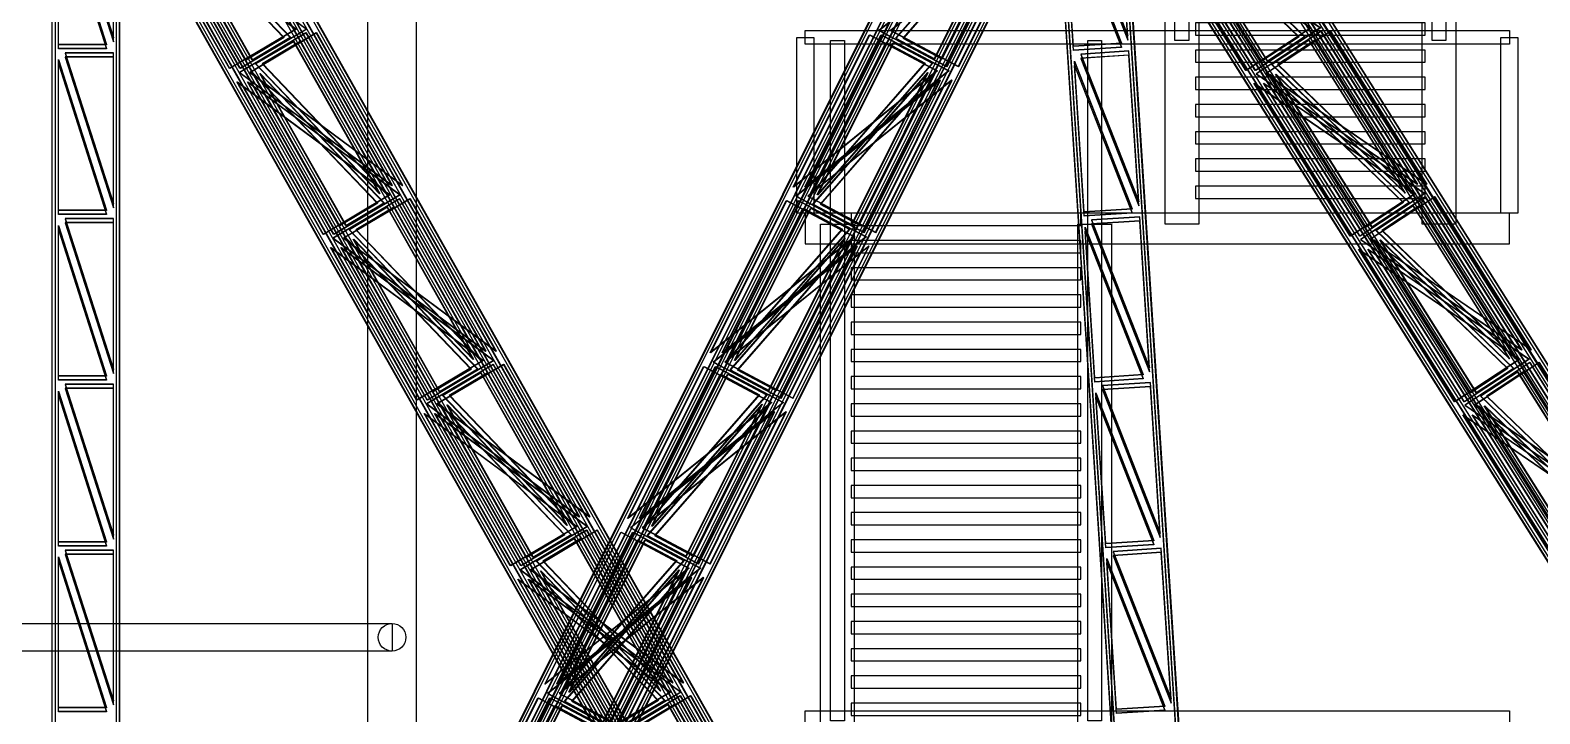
# Model space of a CAD drawing. Header units: millimetres. Extents: x -48000 to 1060615, y -2000 to 333000.
# Drawn here: x -364 to 9499, y 99500 to 103968 of the extents above; entities that cross this region are included whole.
import ezdxf

# ---------------------------------------------------------------- set-up
doc = ezdxf.new("R2010")
doc.units = ezdxf.units.MM
doc.layers.add('D-STR-CORE', color=7, linetype='Continuous', lineweight=25)
doc.layers.add('D-STR-STRC', color=7, linetype='Continuous', lineweight=25)

msp = doc.modelspace()

# ---------------------------------------------------------------- linework, layer by layer
at = {"layer": 'D-STR-CORE'}
for points in [[(1840, 18300), (2160, 18300), (2160, 224550), (1840, 224550)], [(1840, 18300), (2160, 18300), (2160, 224550), (1840, 224550)], [(7115, 103900.83), (7115, 108346.67), (7205, 108346.67), (7205, 103900.83)], [(8795, 103900.83), (8795, 108346.67), (8885, 108346.67), (8885, 103900.83)], [(7050, 102700.83), (7050, 107146.67), (7270, 107146.67), (7270, 102700.83)], [(8730, 102700.83), (8730, 107146.67), (8950, 107146.67), (8950, 102700.83)], [(4700, 103965.83), (9300, 103965.83), (9300, 103875.83), (4700, 103875.83)], [(7250, 103935.67), (8750, 103935.67), (8750, 104015.67), (7250, 104015.67)], [(4645, 102770.83), (4645, 103920.83), (4755, 103920.83), (4755, 102770.83)], [(4865, 99455), (4865, 103900.83), (4955, 103900.83), (4955, 99455)], [(6545, 99455), (6545, 103900.83), (6635, 103900.83), (6635, 99455)], [(9245, 102770.83), (9245, 103920.83), (9355, 103920.83), (9355, 102770.83)], [(7250, 103757.83), (8750, 103757.83), (8750, 103837.83), (7250, 103837.83)], [(7250, 103580), (8750, 103580), (8750, 103660), (7250, 103660)], [(7250, 103402.17), (8750, 103402.17), (8750, 103482.17), (7250, 103482.17)], [(7250, 103224.33), (8750, 103224.33), (8750, 103304.33), (7250, 103304.33)], [(7250, 103046.5), (8750, 103046.5), (8750, 103126.5), (7250, 103126.5)], [(7250, 102868.67), (8750, 102868.67), (8750, 102948.67), (7250, 102948.67)], [(4700, 102570.83), (9300, 102570.83), (9300, 102770.83), (4700, 102770.83)], [(4800, 98255), (4800, 102700.83), (5020, 102700.83), (5020, 98255)], [(5000, 102690.83), (6500, 102690.83), (6500, 102770.83), (5000, 102770.83)], [(6480, 98255), (6480, 102700.83), (6700, 102700.83), (6700, 98255)], [(5000, 102513), (6500, 102513), (6500, 102593), (5000, 102593)], [(5000, 102335.17), (6500, 102335.17), (6500, 102415.17), (5000, 102415.17)], [(5000, 102157.33), (6500, 102157.33), (6500, 102237.33), (5000, 102237.33)], [(5000, 101979.5), (6500, 101979.5), (6500, 102059.5), (5000, 102059.5)], [(5000, 101801.67), (6500, 101801.67), (6500, 101881.67), (5000, 101881.67)], [(5000, 101623.83), (6500, 101623.83), (6500, 101703.83), (5000, 101703.83)], [(5000, 101446), (6500, 101446), (6500, 101526), (5000, 101526)], [(5000, 101268.17), (6500, 101268.17), (6500, 101348.17), (5000, 101348.17)], [(5000, 101090.33), (6500, 101090.33), (6500, 101170.33), (5000, 101170.33)], [(5000, 100912.5), (6500, 100912.5), (6500, 100992.5), (5000, 100992.5)], [(5000, 100734.67), (6500, 100734.67), (6500, 100814.67), (5000, 100814.67)], [(5000, 100556.83), (6500, 100556.83), (6500, 100636.83), (5000, 100636.83)], [(5000, 100379), (6500, 100379), (6500, 100459), (5000, 100459)], [(5000, 100201.17), (6500, 100201.17), (6500, 100281.17), (5000, 100281.17)], [(-2000, 100090), (2000, 100090), (2000, 99910), (-2000, 99910)], [(2000, 99910), (-2000, 99910), (-2000, 100090), (2000, 100090)], [(5000, 100023.33), (6500, 100023.33), (6500, 100103.33), (5000, 100103.33)], [(5000, 99845.5), (6500, 99845.5), (6500, 99925.5), (5000, 99925.5)], [(5000, 99667.67), (6500, 99667.67), (6500, 99747.67), (5000, 99747.67)], [(4700, 99520), (9300, 99520), (9300, 99430), (4700, 99430)], [(5000, 99489.83), (6500, 99489.83), (6500, 99569.83), (5000, 99569.83)]]:
    msp.add_lwpolyline(points, close=True, dxfattribs=at)
msp.add_circle((2000, 100000), 90, dxfattribs=at)
at = {"layer": 'D-STR-STRC'}
for points in [[(-315.52, 93146.75), (6176.44, 106146.75)], [(-298.32, 93137.58), (6193.64, 106137.58)], [(-234.84, 93146.75), (6257.12, 106146.75)], [(-217.64, 93137.58), (6274.32, 106137.58)], [(7554.7, 93150.37), (217.02, 106150.37)], [(7571.56, 93160.39), (233.89, 106160.39)], [(7626.58, 93150.37), (288.9, 106150.37)], [(7643.44, 93160.39), (305.77, 106160.39)], [(14890.1, 93162.22), (6706.71, 106162.22)], [(14906.58, 93173.03), (6723.19, 106173.03)], [(14954.87, 93162.22), (6771.49, 106162.22)], [(14971.35, 93173.03), (6787.96, 106173.03)], [(-207.06, 93096.3), (6284.9, 106096.3)], [(-189.86, 93087.13), (6302.1, 106087.13)], [(-154.11, 93096.3), (6337.85, 106096.3)], [(-136.92, 93087.13), (6355.05, 106087.13)], [(7474.3, 93095.23), (136.62, 106095.23)], [(7491.16, 93105.26), (153.49, 106105.26)], [(7521.47, 93095.23), (183.79, 106095.23)], [(7538.33, 93105.26), (200.66, 106105.26)], [(14810.62, 93102.74), (6627.23, 106102.74)], [(14827.09, 93113.55), (6643.7, 106113.55)], [(14853.12, 93102.74), (6669.74, 106102.74)], [(14869.6, 93113.55), (6686.21, 106113.55)], [(7537.26, 93026.96), (6691.55, 106026.96)], [(7537.26, 93026.96), (6691.55, 106026.96)], [(7557.22, 93028.24), (6711.51, 106028.24)], [(7557.22, 93028.24), (6711.51, 106028.24)], [(-220, 93014.19), (-220, 106014.19)], [(-220, 93014.19), (-220, 106014.19)], [(-220, 92985.81), (-220, 105985.81)], [(-220, 92985.81), (-220, 105985.81)], [(-200, 93014.19), (-200, 106014.19)], [(-200, 93014.19), (-200, 106014.19)], [(-200, 92985.81), (-200, 105985.81)], [(-200, 92985.81), (-200, 105985.81)], [(200, 93014.19), (200, 106014.19)], [(200, 93014.19), (200, 106014.19)], [(200, 92985.81), (200, 105985.81)], [(200, 92985.81), (200, 105985.81)], [(220, 93014.19), (220, 106014.19)], [(220, 93014.19), (220, 106014.19)], [(220, 92985.81), (220, 105985.81)], [(220, 92985.81), (220, 105985.81)], [(7118.13, 93000.15), (6272.42, 106000.15)], [(7118.13, 93000.15), (6272.42, 106000.15)], [(7118.13, 92971.76), (6272.42, 105971.76)], [(7118.13, 92971.76), (6272.42, 105971.76)], [(7138.09, 93001.42), (6292.38, 106001.42)], [(7138.09, 93001.42), (6292.38, 106001.42)], [(7138.09, 92973.04), (6292.38, 105973.04)], [(7138.09, 92973.04), (6292.38, 105973.04)], [(7537.26, 92998.58), (6691.55, 105998.58)], [(7537.26, 92998.58), (6691.55, 105998.58)], [(7557.22, 92999.85), (6711.51, 105999.85)], [(7557.22, 92999.85), (6711.51, 105999.85)], [(7031.91, 92839.61), (-305.77, 105839.61)], [(7048.77, 92849.63), (-288.9, 105849.63)], [(7103.79, 92839.61), (-233.89, 105839.61)], [(7120.65, 92849.63), (-217.02, 105849.63)], [(7137.02, 92894.74), (-200.66, 105894.74)], [(7153.88, 92904.77), (-183.79, 105904.77)], [(7184.19, 92894.74), (-153.49, 105894.74)], [(7201.05, 92904.77), (-136.62, 105904.77)], [(136.92, 92912.87), (6628.88, 105912.87)], [(154.11, 92903.7), (6646.08, 105903.7)], [(189.86, 92912.87), (6681.82, 105912.87)], [(207.06, 92903.7), (6699.02, 105903.7)], [(217.64, 92862.42), (6709.6, 105862.42)], [(234.84, 92853.25), (6726.8, 105853.25)], [(298.32, 92862.42), (6790.28, 105862.42)], [(315.52, 92853.25), (6807.48, 105853.25)], [(14395.83, 92837.78), (6212.44, 105837.78)], [(14460.6, 92837.78), (6277.21, 105837.78)], [(14481.1, 92886.45), (6297.71, 105886.45)], [(14497.58, 92897.26), (6314.19, 105897.26)], [(14523.61, 92886.45), (6340.22, 105886.45)], [(14540.08, 92897.26), (6356.7, 105897.26)], [(14379.35, 92826.97), (6195.96, 105826.97)], [(14444.12, 92826.97), (6260.74, 105826.97)]]:
    msp.add_lwpolyline(points, dxfattribs=at)
for points in [[(-315.52, 93146.75), (234.84, 92853.25), (6726.8, 105853.25), (6176.44, 106146.75)], [(-311.49, 93146.75), (238.87, 92853.25), (6730.84, 105853.25), (6180.48, 106146.75)], [(7571.56, 93160.39), (7031.91, 92839.61), (-305.77, 105839.61), (233.89, 106160.39)], [(7575.15, 93160.39), (7035.5, 92839.61), (-302.17, 105839.61), (237.48, 106160.39)], [(-238.87, 93146.75), (311.49, 92853.25), (6803.45, 105853.25), (6253.09, 106146.75)], [(7639.85, 93160.39), (7100.19, 92839.61), (-237.48, 105839.61), (302.17, 106160.39)], [(-234.84, 93146.75), (315.52, 92853.25), (6807.48, 105853.25), (6257.12, 106146.75)], [(7643.44, 93160.39), (7103.79, 92839.61), (-233.89, 105839.61), (305.77, 106160.39)], [(14906.58, 93173.03), (14379.35, 92826.97), (6195.96, 105826.97), (6723.19, 106173.03)], [(14909.81, 93173.03), (14382.59, 92826.97), (6199.2, 105826.97), (6726.43, 106173.03)], [(14968.11, 93173.03), (14440.88, 92826.97), (6257.5, 105826.97), (6784.72, 106173.03)], [(14971.35, 93173.03), (14444.12, 92826.97), (6260.74, 105826.97), (6787.96, 106173.03)], [(-207.06, 93096.3), (154.11, 92903.7), (6646.08, 105903.7), (6284.9, 106096.3)], [(-203.03, 93096.3), (158.15, 92903.7), (6650.11, 105903.7), (6288.94, 106096.3)], [(7491.16, 93105.26), (7137.02, 92894.74), (-200.66, 105894.74), (153.49, 106105.26)], [(7494.76, 93105.26), (7140.61, 92894.74), (-197.06, 105894.74), (157.08, 106105.26)], [(-158.15, 93096.3), (203.03, 92903.7), (6694.99, 105903.7), (6333.81, 106096.3)], [(7534.74, 93105.26), (7180.59, 92894.74), (-157.08, 105894.74), (197.06, 106105.26)], [(-154.11, 93096.3), (207.06, 92903.7), (6699.02, 105903.7), (6337.85, 106096.3)], [(7538.33, 93105.26), (7184.19, 92894.74), (-153.49, 105894.74), (200.66, 106105.26)], [(7557.22, 93028.24), (7118.13, 93000.15), (6272.42, 106000.15), (6711.51, 106028.24)], [(7557.22, 93028.24), (7118.13, 93000.15), (6272.42, 106000.15), (6711.51, 106028.24)], [(14827.09, 93113.55), (14481.1, 92886.45), (6297.71, 105886.45), (6643.7, 106113.55)], [(14830.33, 93113.55), (14484.34, 92886.45), (6300.95, 105886.45), (6646.94, 106113.55)], [(14866.36, 93113.55), (14520.37, 92886.45), (6336.98, 105886.45), (6682.97, 106113.55)], [(14869.6, 93113.55), (14523.61, 92886.45), (6340.22, 105886.45), (6686.21, 106113.55)], [(220, 93014.19), (-220, 93014.19), (-220, 106014.19), (220, 106014.19)], [(220, 93014.19), (-220, 93014.19), (-220, 106014.19), (220, 106014.19)], [(220, 93012.13), (-220, 93012.13), (-220, 106012.13), (220, 106012.13)], [(220, 93012.13), (-220, 93012.13), (-220, 106012.13), (220, 106012.13)], [(220, 92987.87), (-220, 92987.87), (-220, 105987.87), (220, 105987.87)], [(220, 92987.87), (-220, 92987.87), (-220, 105987.87), (220, 105987.87)], [(220, 92985.81), (-220, 92985.81), (-220, 105985.81), (220, 105985.81)], [(220, 92985.81), (-220, 92985.81), (-220, 105985.81), (220, 105985.81)], [(7557.22, 93026.17), (7118.13, 92998.08), (6272.42, 105998.08), (6711.51, 106026.17)], [(7557.22, 93026.17), (7118.13, 92998.08), (6272.42, 105998.08), (6711.51, 106026.17)], [(7557.22, 93001.92), (7118.13, 92973.83), (6272.42, 105973.83), (6711.51, 106001.92)], [(7557.22, 93001.92), (7118.13, 92973.83), (6272.42, 105973.83), (6711.51, 106001.92)], [(7557.22, 92999.85), (7118.13, 92971.76), (6272.42, 105971.76), (6711.51, 105999.85)], [(7557.22, 92999.85), (7118.13, 92971.76), (6272.42, 105971.76), (6711.51, 105999.85)], [(135, 103874.8), (-180, 103874.8), (-180, 104858.97)], [(135, 103874.8), (-180, 103874.8), (-180, 104858.97)], [(135, 103872.73), (-180, 103872.73), (-180, 104856.9)], [(135, 103872.73), (-180, 103872.73), (-180, 104856.9)], [(180, 103919.42), (180, 104903.59), (-135, 104903.59)], [(180, 103919.42), (180, 104903.59), (-135, 104903.59)], [(180, 103917.36), (180, 104901.52), (-135, 104901.52)], [(180, 103917.36), (180, 104901.52), (-135, 104901.52)], [(180, 103893.1), (180, 104877.27), (-135, 104877.27)], [(180, 103893.1), (180, 104877.27), (-135, 104877.27)], [(180, 103891.03), (180, 104875.2), (-135, 104875.2)], [(180, 103891.03), (180, 104875.2), (-135, 104875.2)], [(6765.86, 103883.36), (6451.52, 103863.25), (6387.48, 104847.62)], [(6765.86, 103883.36), (6451.52, 103863.25), (6387.48, 104847.62)], [(6765.86, 103881.29), (6451.52, 103861.18), (6387.48, 104845.56)], [(6765.86, 103881.29), (6451.52, 103861.18), (6387.48, 104845.56)], [(6807.87, 103930.76), (6743.84, 104915.14), (6429.49, 104895.03)], [(6807.87, 103930.76), (6743.84, 104915.14), (6429.49, 104895.03)], [(6807.87, 103928.7), (6743.84, 104913.07), (6429.49, 104892.96)], [(6807.87, 103928.7), (6743.84, 104913.07), (6429.49, 104892.96)], [(6807.87, 103904.44), (6743.84, 104888.82), (6429.49, 104868.71)], [(6807.87, 103904.44), (6743.84, 104888.82), (6429.49, 104868.71)], [(6807.87, 103902.38), (6743.84, 104886.75), (6429.49, 104866.64)], [(6807.87, 103902.38), (6743.84, 104886.75), (6429.49, 104866.64)], [(135, 103848.48), (-180, 103848.48), (-180, 104832.64)], [(135, 103848.48), (-180, 103848.48), (-180, 104832.64)], [(135, 103846.41), (-180, 103846.41), (-180, 104830.58)], [(135, 103846.41), (-180, 103846.41), (-180, 104830.58)], [(1291.33, 103919.78), (1042.58, 103771.92), (479.95, 104768.72)], [(1294.92, 103919.78), (1046.18, 103771.92), (483.55, 104768.72)], [(1334.91, 103919.78), (1086.16, 103771.92), (523.53, 104768.72)], [(1338.5, 103919.78), (1089.75, 103771.92), (527.12, 104768.72)], [(5288.21, 103915.09), (5541.89, 103779.81), (6038.51, 104774.28)], [(5292.24, 103915.09), (5545.92, 103779.81), (6042.54, 104774.28)], [(5337.12, 103915.09), (5590.8, 103779.81), (6087.42, 104774.28)], [(5341.15, 103915.09), (5594.84, 103779.81), (6091.45, 104774.28)], [(6765.86, 103857.04), (6451.52, 103836.93), (6387.48, 104821.3)], [(6765.86, 103857.04), (6451.52, 103836.93), (6387.48, 104821.3)], [(6765.86, 103854.97), (6451.52, 103834.86), (6387.48, 104819.24)], [(6765.86, 103854.97), (6451.52, 103834.86), (6387.48, 104819.24)], [(7923.02, 103924.06), (7680, 103764.54), (7051, 104763.76)], [(7926.26, 103924.06), (7683.24, 103764.54), (7054.24, 104763.76)], [(7962.29, 103924.06), (7719.27, 103764.54), (7090.27, 104763.76)], [(7965.52, 103924.06), (7722.51, 103764.54), (7093.51, 104763.76)], [(1371.73, 103974.92), (937.48, 103716.79), (374.85, 104713.59)], [(1375.32, 103974.92), (941.07, 103716.79), (378.44, 104713.59)], [(1440.01, 103974.92), (1005.76, 103716.79), (443.13, 104713.59)], [(1443.61, 103974.92), (1009.36, 103716.79), (446.73, 104713.59)], [(5179.75, 103965.54), (5622.62, 103729.37), (6119.24, 104723.83)], [(5183.78, 103965.54), (5626.65, 103729.37), (6123.27, 104723.83)], [(5256.39, 103965.54), (5699.26, 103729.37), (6195.88, 104723.83)], [(5260.43, 103965.54), (5703.3, 103729.37), (6199.92, 104723.83)], [(8002.5, 103983.54), (7578.25, 103705.06), (6949.26, 104704.28)], [(8005.74, 103983.54), (7581.49, 103705.06), (6952.49, 104704.28)], [(8064.04, 103983.54), (7639.78, 103705.06), (7010.79, 104704.28)], [(8067.27, 103983.54), (7643.02, 103705.06), (7014.03, 104704.28)], [(8697.69, 102962.39), (8068.7, 103961.6), (7644.45, 103683.13)], [(8700.93, 102962.39), (8071.94, 103961.6), (7647.68, 103683.13)], [(8759.23, 102962.39), (8130.23, 103961.6), (7705.98, 103683.13)], [(8762.46, 102962.39), (8133.47, 103961.6), (7709.22, 103683.13)], [(1999.17, 102953.08), (1436.54, 103949.88), (1002.28, 103691.75)], [(2002.76, 102953.08), (1440.13, 103949.88), (1005.88, 103691.75)], [(2067.45, 102953.08), (1504.82, 103949.88), (1070.57, 103691.75)], [(2071.05, 102953.08), (1508.41, 103949.88), (1074.16, 103691.75)], [(1918.77, 102897.94), (1356.14, 103894.75), (1107.39, 103746.88)], [(1922.36, 102897.94), (1359.73, 103894.75), (1110.99, 103746.88)], [(1962.34, 102897.94), (1399.71, 103894.75), (1150.97, 103746.88)], [(1965.94, 102897.94), (1403.31, 103894.75), (1154.56, 103746.88)], [(4620.02, 102942.83), (5116.64, 103937.3), (5559.51, 103701.13)], [(4624.06, 102942.83), (5120.68, 103937.3), (5563.54, 103701.13)], [(4696.67, 102942.83), (5193.29, 103937.3), (5636.16, 103701.13)], [(4700.7, 102942.83), (5197.32, 103937.3), (5640.19, 103701.13)], [(4728.48, 102892.39), (5225.1, 103886.86), (5478.78, 103751.57)], [(4732.52, 102892.39), (5229.14, 103886.86), (5482.82, 103751.57)], [(4777.39, 102892.39), (5274.01, 103886.86), (5527.7, 103751.57)], [(4781.43, 102892.39), (5278.05, 103886.86), (5531.73, 103751.57)], [(8618.21, 102902.91), (7989.21, 103902.12), (7746.2, 103742.61)], [(8621.45, 102902.91), (7992.45, 103902.12), (7749.43, 103742.61)], [(8657.48, 102902.91), (8028.48, 103902.12), (7785.46, 103742.61)], [(8660.72, 102902.91), (8031.72, 103902.12), (7788.7, 103742.61)], [(135, 102791.46), (-180, 102791.46), (-180, 103775.63)], [(135, 102791.46), (-180, 102791.46), (-180, 103775.63)], [(135, 102789.4), (-180, 102789.4), (-180, 103773.57)], [(135, 102789.4), (-180, 102789.4), (-180, 103773.57)], [(180, 102836.09), (180, 103820.26), (-135, 103820.26)], [(180, 102836.09), (180, 103820.26), (-135, 103820.26)], [(180, 102834.02), (180, 103818.19), (-135, 103818.19)], [(180, 102834.02), (180, 103818.19), (-135, 103818.19)], [(180, 102809.77), (180, 103793.94), (-135, 103793.94)], [(180, 102809.77), (180, 103793.94), (-135, 103793.94)], [(180, 102807.7), (180, 103791.87), (-135, 103791.87)], [(180, 102807.7), (180, 103791.87), (-135, 103791.87)], [(6836.34, 102800.02), (6521.99, 102779.91), (6457.96, 103764.29)], [(6836.34, 102800.02), (6521.99, 102779.91), (6457.96, 103764.29)], [(6836.34, 102797.96), (6521.99, 102777.85), (6457.96, 103762.23)], [(6836.34, 102797.96), (6521.99, 102777.85), (6457.96, 103762.23)], [(6878.35, 102847.43), (6814.31, 103831.8), (6499.96, 103811.69)], [(6878.35, 102847.43), (6814.31, 103831.8), (6499.96, 103811.69)], [(6878.35, 102845.36), (6814.31, 103829.74), (6499.96, 103809.63)], [(6878.35, 102845.36), (6814.31, 103829.74), (6499.96, 103809.63)], [(6878.35, 102821.11), (6814.31, 103805.48), (6499.96, 103785.37)], [(6878.35, 102821.11), (6814.31, 103805.48), (6499.96, 103785.37)], [(6878.35, 102819.04), (6814.31, 103803.42), (6499.96, 103783.31)], [(6878.35, 102819.04), (6814.31, 103803.42), (6499.96, 103783.31)], [(135, 102765.14), (-180, 102765.14), (-180, 103749.31)], [(135, 102765.14), (-180, 102765.14), (-180, 103749.31)], [(135, 102763.08), (-180, 102763.08), (-180, 103747.25)], [(135, 102763.08), (-180, 102763.08), (-180, 103747.25)], [(1902.8, 102836.45), (1654.06, 102688.59), (1091.43, 103685.39)], [(1906.4, 102836.45), (1657.65, 102688.59), (1095.02, 103685.39)], [(1946.38, 102836.45), (1697.63, 102688.59), (1135, 103685.39)], [(1949.97, 102836.45), (1701.23, 102688.59), (1138.6, 103685.39)], [(4747.21, 102831.76), (5000.89, 102696.48), (5497.51, 103690.95)], [(4751.24, 102831.76), (5004.93, 102696.48), (5501.55, 103690.95)], [(4796.12, 102831.76), (5049.8, 102696.48), (5546.42, 103690.95)], [(4800.16, 102831.76), (5053.84, 102696.48), (5550.46, 103690.95)], [(6836.34, 102773.7), (6521.99, 102753.59), (6457.96, 103737.97)], [(6836.34, 102773.7), (6521.99, 102753.59), (6457.96, 103737.97)], [(6836.34, 102771.64), (6521.99, 102751.53), (6457.96, 103735.9)], [(6836.34, 102771.64), (6521.99, 102751.53), (6457.96, 103735.9)], [(8604.97, 102840.72), (8361.95, 102681.21), (7732.95, 103680.42)], [(8608.21, 102840.72), (8365.19, 102681.21), (7736.19, 103680.42)], [(8644.24, 102840.72), (8401.22, 102681.21), (7772.22, 103680.42)], [(8647.47, 102840.72), (8404.46, 102681.21), (7775.46, 103680.42)], [(1983.2, 102891.58), (1548.95, 102633.45), (986.32, 103630.25)], [(1986.79, 102891.58), (1552.54, 102633.45), (989.91, 103630.25)], [(2051.49, 102891.58), (1617.24, 102633.45), (1054.6, 103630.25)], [(2055.08, 102891.58), (1620.83, 102633.45), (1058.2, 103630.25)], [(4638.75, 102882.21), (5081.62, 102646.03), (5578.24, 103640.5)], [(4642.78, 102882.21), (5085.65, 102646.03), (5582.27, 103640.5)], [(4715.4, 102882.21), (5158.26, 102646.03), (5654.88, 103640.5)], [(4719.43, 102882.21), (5162.3, 102646.03), (5658.92, 103640.5)], [(8684.45, 102900.2), (8260.2, 102621.73), (7631.2, 103620.94)], [(8687.69, 102900.2), (8263.44, 102621.73), (7634.44, 103620.94)], [(8745.98, 102900.2), (8321.73, 102621.73), (7692.74, 103620.94)], [(8749.22, 102900.2), (8324.97, 102621.73), (7695.98, 103620.94)], [(9379.64, 101879.06), (8750.65, 102878.27), (8326.39, 102599.8)], [(9382.88, 101879.06), (8753.88, 102878.27), (8329.63, 102599.8)], [(9441.18, 101879.06), (8812.18, 102878.27), (8387.93, 102599.8)], [(9444.41, 101879.06), (8815.42, 102878.27), (8391.17, 102599.8)], [(2610.64, 101869.75), (2048.01, 102866.55), (1613.76, 102608.42)], [(2614.23, 101869.75), (2051.6, 102866.55), (1617.35, 102608.42)], [(2678.92, 101869.75), (2116.29, 102866.55), (1682.04, 102608.42)], [(2682.52, 101869.75), (2119.89, 102866.55), (1685.64, 102608.42)], [(2530.24, 101814.61), (1967.61, 102811.41), (1718.86, 102663.55)], [(2533.83, 101814.61), (1971.2, 102811.41), (1722.46, 102663.55)], [(2573.82, 101814.61), (2011.19, 102811.41), (1762.44, 102663.55)], [(2577.41, 101814.61), (2014.78, 102811.41), (1766.03, 102663.55)], [(4079.03, 101859.5), (4575.64, 102853.97), (5018.51, 102617.79)], [(4083.06, 101859.5), (4579.68, 102853.97), (5022.55, 102617.79)], [(4155.67, 101859.5), (4652.29, 102853.97), (5095.16, 102617.79)], [(4159.71, 101859.5), (4656.32, 102853.97), (5099.19, 102617.79)], [(4187.49, 101809.05), (4684.11, 102803.52), (4937.79, 102668.24)], [(4191.52, 101809.05), (4688.14, 102803.52), (4941.82, 102668.24)], [(4236.4, 101809.05), (4733.02, 102803.52), (4986.7, 102668.24)], [(4240.43, 101809.05), (4737.05, 102803.52), (4990.73, 102668.24)], [(9300.16, 101819.58), (8671.16, 102818.79), (8428.14, 102659.28)], [(9303.4, 101819.58), (8674.4, 102818.79), (8431.38, 102659.28)], [(9339.43, 101819.58), (8710.43, 102818.79), (8467.41, 102659.28)], [(9342.66, 101819.58), (8713.67, 102818.79), (8470.65, 102659.28)], [(135, 101708.13), (-180, 101708.13), (-180, 102692.3)], [(135, 101708.13), (-180, 101708.13), (-180, 102692.3)], [(135, 101706.06), (-180, 101706.06), (-180, 102690.23)], [(135, 101706.06), (-180, 101706.06), (-180, 102690.23)], [(180, 101752.75), (180, 102736.92), (-135, 102736.92)], [(180, 101752.75), (180, 102736.92), (-135, 102736.92)], [(180, 101750.69), (180, 102734.86), (-135, 102734.86)], [(180, 101750.69), (180, 102734.86), (-135, 102734.86)], [(180, 101726.43), (180, 102710.6), (-135, 102710.6)], [(180, 101726.43), (180, 102710.6), (-135, 102710.6)], [(180, 101724.37), (180, 102708.54), (-135, 102708.54)], [(180, 101724.37), (180, 102708.54), (-135, 102708.54)], [(6906.82, 101716.69), (6592.47, 101696.58), (6528.43, 102680.96)], [(6906.82, 101716.69), (6592.47, 101696.58), (6528.43, 102680.96)], [(6906.82, 101714.63), (6592.47, 101694.52), (6528.43, 102678.89)], [(6906.82, 101714.63), (6592.47, 101694.52), (6528.43, 102678.89)], [(6948.83, 101764.1), (6884.79, 102748.47), (6570.44, 102728.36)], [(6948.83, 101764.1), (6884.79, 102748.47), (6570.44, 102728.36)], [(6948.83, 101762.03), (6884.79, 102746.41), (6570.44, 102726.3)], [(6948.83, 101762.03), (6884.79, 102746.41), (6570.44, 102726.3)], [(6948.83, 101737.77), (6884.79, 102722.15), (6570.44, 102702.04)], [(6948.83, 101737.77), (6884.79, 102722.15), (6570.44, 102702.04)], [(6948.83, 101735.71), (6884.79, 102720.09), (6570.44, 102699.98)], [(6948.83, 101735.71), (6884.79, 102720.09), (6570.44, 102699.98)], [(135, 101681.81), (-180, 101681.81), (-180, 102665.98)], [(135, 101681.81), (-180, 101681.81), (-180, 102665.98)], [(135, 101679.74), (-180, 101679.74), (-180, 102663.91)], [(135, 101679.74), (-180, 101679.74), (-180, 102663.91)], [(2514.28, 101753.12), (2265.53, 101605.25), (1702.9, 102602.06)], [(2517.87, 101753.12), (2269.12, 101605.25), (1706.49, 102602.06)], [(2557.85, 101753.12), (2309.11, 101605.25), (1746.48, 102602.06)], [(2561.45, 101753.12), (2312.7, 101605.25), (1750.07, 102602.06)], [(4206.21, 101748.43), (4459.9, 101613.14), (4956.51, 102607.61)], [(4210.25, 101748.43), (4463.93, 101613.14), (4960.55, 102607.61)], [(4255.13, 101748.43), (4508.81, 101613.14), (5005.43, 102607.61)], [(4259.16, 101748.43), (4512.84, 101613.14), (5009.46, 102607.61)], [(6906.82, 101690.37), (6592.47, 101670.26), (6528.43, 102654.64)], [(6906.82, 101690.37), (6592.47, 101670.26), (6528.43, 102654.64)], [(6906.82, 101688.31), (6592.47, 101668.2), (6528.43, 102652.57)], [(6906.82, 101688.31), (6592.47, 101668.2), (6528.43, 102652.57)], [(9286.92, 101757.39), (9043.9, 101597.88), (8414.9, 102597.09)], [(9290.15, 101757.39), (9047.14, 101597.88), (8418.14, 102597.09)], [(9326.18, 101757.39), (9083.17, 101597.88), (8454.17, 102597.09)], [(9329.42, 101757.39), (9086.4, 101597.88), (8457.41, 102597.09)], [(2594.67, 101808.25), (2160.42, 101550.12), (1597.79, 102546.92)], [(2598.27, 101808.25), (2164.02, 101550.12), (1601.39, 102546.92)], [(2662.96, 101808.25), (2228.71, 101550.12), (1666.08, 102546.92)], [(2666.55, 101808.25), (2232.3, 101550.12), (1669.67, 102546.92)], [(4097.75, 101798.87), (4540.62, 101562.7), (5037.24, 102557.17)], [(4101.79, 101798.87), (4544.66, 101562.7), (5041.28, 102557.17)], [(4174.4, 101798.87), (4617.27, 101562.7), (5113.89, 102557.17)], [(4178.43, 101798.87), (4621.3, 101562.7), (5117.92, 102557.17)], [(9366.4, 101816.87), (8942.15, 101538.4), (8313.15, 102537.61)], [(9369.64, 101816.87), (8945.39, 101538.4), (8316.39, 102537.61)], [(9427.93, 101816.87), (9003.68, 101538.4), (8374.69, 102537.61)], [(9431.17, 101816.87), (9006.92, 101538.4), (8377.92, 102537.61)], [(10061.59, 100795.72), (9432.6, 101794.94), (9008.34, 101516.46)], [(10064.83, 100795.72), (9435.83, 101794.94), (9011.58, 101516.46)], [(10123.12, 100795.72), (9494.13, 101794.94), (9069.88, 101516.46)], [(10126.36, 100795.72), (9497.37, 101794.94), (9073.12, 101516.46)], [(3222.11, 100786.41), (2659.48, 101783.21), (2225.23, 101525.08)], [(3225.71, 100786.41), (2663.07, 101783.21), (2228.82, 101525.08)], [(3290.4, 100786.41), (2727.77, 101783.21), (2293.52, 101525.08)], [(3293.99, 100786.41), (2731.36, 101783.21), (2297.11, 101525.08)], [(3141.71, 100731.28), (2579.08, 101728.08), (2330.34, 101580.22)], [(3145.31, 100731.28), (2582.68, 101728.08), (2333.93, 101580.22)], [(3185.29, 100731.28), (2622.66, 101728.08), (2373.91, 101580.22)], [(3188.88, 100731.28), (2626.25, 101728.08), (2377.51, 101580.22)], [(3538.03, 100776.17), (4034.65, 101770.63), (4477.52, 101534.46)], [(3542.06, 100776.17), (4038.68, 101770.63), (4481.55, 101534.46)], [(3614.67, 100776.17), (4111.29, 101770.63), (4554.16, 101534.46)], [(3618.71, 100776.17), (4115.33, 101770.63), (4558.2, 101534.46)], [(3646.49, 100725.72), (4143.11, 101720.19), (4396.79, 101584.91)], [(3650.52, 100725.72), (4147.14, 101720.19), (4400.82, 101584.91)], [(3695.4, 100725.72), (4192.02, 101720.19), (4445.7, 101584.91)], [(3699.43, 100725.72), (4196.05, 101720.19), (4449.74, 101584.91)], [(9982.11, 100736.24), (9353.11, 101735.46), (9110.09, 101575.94)], [(9985.35, 100736.24), (9356.35, 101735.46), (9113.33, 101575.94)], [(10021.37, 100736.24), (9392.38, 101735.46), (9149.36, 101575.94)], [(10024.61, 100736.24), (9395.62, 101735.46), (9152.6, 101575.94)], [(135, 100624.8), (-180, 100624.8), (-180, 101608.97)], [(135, 100624.8), (-180, 100624.8), (-180, 101608.97)], [(135, 100622.73), (-180, 100622.73), (-180, 101606.9)], [(135, 100622.73), (-180, 100622.73), (-180, 101606.9)], [(180, 100669.42), (180, 101653.59), (-135, 101653.59)], [(180, 100669.42), (180, 101653.59), (-135, 101653.59)], [(180, 100667.36), (180, 101651.52), (-135, 101651.52)], [(180, 100667.36), (180, 101651.52), (-135, 101651.52)], [(180, 100643.1), (180, 101627.27), (-135, 101627.27)], [(180, 100643.1), (180, 101627.27), (-135, 101627.27)], [(180, 100641.03), (180, 101625.2), (-135, 101625.2)], [(180, 100641.03), (180, 101625.2), (-135, 101625.2)], [(6977.29, 100633.36), (6662.95, 100613.25), (6598.91, 101597.62)], [(6977.29, 100633.36), (6662.95, 100613.25), (6598.91, 101597.62)], [(6977.29, 100631.29), (6662.95, 100611.18), (6598.91, 101595.56)], [(6977.29, 100631.29), (6662.95, 100611.18), (6598.91, 101595.56)], [(7019.3, 100680.76), (6955.26, 101665.14), (6640.92, 101645.03)], [(7019.3, 100680.76), (6955.26, 101665.14), (6640.92, 101645.03)], [(7019.3, 100678.7), (6955.26, 101663.07), (6640.92, 101642.96)], [(7019.3, 100678.7), (6955.26, 101663.07), (6640.92, 101642.96)], [(7019.3, 100654.44), (6955.26, 101638.82), (6640.92, 101618.71)], [(7019.3, 100654.44), (6955.26, 101638.82), (6640.92, 101618.71)], [(7019.3, 100652.38), (6955.26, 101636.75), (6640.92, 101616.64)], [(7019.3, 100652.38), (6955.26, 101636.75), (6640.92, 101616.64)], [(135, 100598.48), (-180, 100598.48), (-180, 101582.64)], [(135, 100598.48), (-180, 100598.48), (-180, 101582.64)], [(135, 100596.41), (-180, 100596.41), (-180, 101580.58)], [(135, 100596.41), (-180, 100596.41), (-180, 101580.58)], [(3125.75, 100669.78), (2877, 100521.92), (2314.37, 101518.72)], [(3129.34, 100669.78), (2880.6, 100521.92), (2317.97, 101518.72)], [(3169.32, 100669.78), (2920.58, 100521.92), (2357.95, 101518.72)], [(3172.92, 100669.78), (2924.17, 100521.92), (2361.54, 101518.72)], [(3665.22, 100665.09), (3918.9, 100529.81), (4415.52, 101524.28)], [(3669.25, 100665.09), (3922.93, 100529.81), (4419.55, 101524.28)], [(3714.13, 100665.09), (3967.81, 100529.81), (4464.43, 101524.28)], [(3718.16, 100665.09), (3971.84, 100529.81), (4468.46, 101524.28)], [(6977.29, 100607.04), (6662.95, 100586.93), (6598.91, 101571.3)], [(6977.29, 100607.04), (6662.95, 100586.93), (6598.91, 101571.3)], [(6977.29, 100604.97), (6662.95, 100584.86), (6598.91, 101569.24)], [(6977.29, 100604.97), (6662.95, 100584.86), (6598.91, 101569.24)], [(9968.87, 100674.06), (9725.85, 100514.54), (9096.85, 101513.76)], [(9972.1, 100674.06), (9729.09, 100514.54), (9100.09, 101513.76)], [(10008.13, 100674.06), (9765.12, 100514.54), (9136.12, 101513.76)], [(10011.37, 100674.06), (9768.35, 100514.54), (9139.36, 101513.76)], [(3206.15, 100724.92), (2771.9, 100466.79), (2209.26, 101463.59)], [(3209.74, 100724.92), (2775.49, 100466.79), (2212.86, 101463.59)], [(3274.43, 100724.92), (2840.18, 100466.79), (2277.55, 101463.59)], [(3278.03, 100724.92), (2843.78, 100466.79), (2281.14, 101463.59)], [(3556.76, 100715.54), (3999.63, 100479.37), (4496.24, 101473.83)], [(3560.79, 100715.54), (4003.66, 100479.37), (4500.28, 101473.83)], [(3633.4, 100715.54), (4076.27, 100479.37), (4572.89, 101473.83)], [(3637.44, 100715.54), (4080.31, 100479.37), (4576.92, 101473.83)], [(10048.35, 100733.54), (9624.1, 100455.06), (8995.1, 101454.28)], [(10051.59, 100733.54), (9627.34, 100455.06), (8998.34, 101454.28)], [(10109.88, 100733.54), (9685.63, 100455.06), (9056.64, 101454.28)], [(10113.12, 100733.54), (9688.87, 100455.06), (9059.87, 101454.28)], [(3833.58, 99703.08), (3270.95, 100699.88), (2836.7, 100441.75)], [(3837.18, 99703.08), (3274.55, 100699.88), (2840.3, 100441.75)], [(3901.87, 99703.08), (3339.24, 100699.88), (2904.99, 100441.75)], [(3905.46, 99703.08), (3342.83, 100699.88), (2908.58, 100441.75)], [(3753.19, 99647.94), (3190.56, 100644.75), (2941.81, 100496.88)], [(3756.78, 99647.94), (3194.15, 100644.75), (2945.4, 100496.88)], [(3796.76, 99647.94), (3234.13, 100644.75), (2985.39, 100496.88)], [(3800.36, 99647.94), (3237.73, 100644.75), (2988.98, 100496.88)], [(2997.03, 99692.83), (3493.65, 100687.3), (3936.52, 100451.13)], [(3001.07, 99692.83), (3497.69, 100687.3), (3940.55, 100451.13)], [(3073.68, 99692.83), (3570.3, 100687.3), (4013.17, 100451.13)], [(3077.71, 99692.83), (3574.33, 100687.3), (4017.2, 100451.13)], [(3105.49, 99642.39), (3602.11, 100636.86), (3855.79, 100501.57)], [(3109.53, 99642.39), (3606.15, 100636.86), (3859.83, 100501.57)], [(3154.4, 99642.39), (3651.02, 100636.86), (3904.71, 100501.57)], [(3158.44, 99642.39), (3655.06, 100636.86), (3908.74, 100501.57)], [(135, 99541.46), (-180, 99541.46), (-180, 100525.63)], [(135, 99541.46), (-180, 99541.46), (-180, 100525.63)], [(135, 99539.4), (-180, 99539.4), (-180, 100523.57)], [(135, 99539.4), (-180, 99539.4), (-180, 100523.57)], [(180, 99586.09), (180, 100570.26), (-135, 100570.26)], [(180, 99586.09), (180, 100570.26), (-135, 100570.26)], [(180, 99584.02), (180, 100568.19), (-135, 100568.19)], [(180, 99584.02), (180, 100568.19), (-135, 100568.19)], [(180, 99559.77), (180, 100543.94), (-135, 100543.94)], [(180, 99559.77), (180, 100543.94), (-135, 100543.94)], [(180, 99557.7), (180, 100541.87), (-135, 100541.87)], [(180, 99557.7), (180, 100541.87), (-135, 100541.87)], [(7047.77, 99550.02), (6733.42, 99529.91), (6669.38, 100514.29)], [(7047.77, 99550.02), (6733.42, 99529.91), (6669.38, 100514.29)], [(7047.77, 99547.96), (6733.42, 99527.85), (6669.38, 100512.23)], [(7047.77, 99547.96), (6733.42, 99527.85), (6669.38, 100512.23)], [(7089.78, 99597.43), (7025.74, 100581.8), (6711.39, 100561.69)], [(7089.78, 99597.43), (7025.74, 100581.8), (6711.39, 100561.69)], [(7089.78, 99595.36), (7025.74, 100579.74), (6711.39, 100559.63)], [(7089.78, 99595.36), (7025.74, 100579.74), (6711.39, 100559.63)], [(7089.78, 99571.11), (7025.74, 100555.48), (6711.39, 100535.37)], [(7089.78, 99571.11), (7025.74, 100555.48), (6711.39, 100535.37)], [(7089.78, 99569.04), (7025.74, 100553.42), (6711.39, 100533.31)], [(7089.78, 99569.04), (7025.74, 100553.42), (6711.39, 100533.31)], [(135, 99515.14), (-180, 99515.14), (-180, 100499.31)], [(135, 99515.14), (-180, 99515.14), (-180, 100499.31)], [(135, 99513.08), (-180, 99513.08), (-180, 100497.25)], [(135, 99513.08), (-180, 99513.08), (-180, 100497.25)], [(3737.22, 99586.45), (3488.48, 99438.59), (2925.84, 100435.39)], [(3740.82, 99586.45), (3492.07, 99438.59), (2929.44, 100435.39)], [(3780.8, 99586.45), (3532.05, 99438.59), (2969.42, 100435.39)], [(3784.39, 99586.45), (3535.65, 99438.59), (2973.01, 100435.39)], [(3124.22, 99581.76), (3377.9, 99446.48), (3874.52, 100440.95)], [(3128.25, 99581.76), (3381.94, 99446.48), (3878.56, 100440.95)], [(3173.13, 99581.76), (3426.81, 99446.48), (3923.43, 100440.95)], [(3177.17, 99581.76), (3430.85, 99446.48), (3927.47, 100440.95)], [(7047.77, 99523.7), (6733.42, 99503.59), (6669.38, 100487.97)], [(7047.77, 99523.7), (6733.42, 99503.59), (6669.38, 100487.97)], [(7047.77, 99521.64), (6733.42, 99501.53), (6669.38, 100485.9)], [(7047.77, 99521.64), (6733.42, 99501.53), (6669.38, 100485.9)], [(3817.62, 99641.58), (3383.37, 99383.45), (2820.74, 100380.25)], [(3821.21, 99641.58), (3386.96, 99383.45), (2824.33, 100380.25)], [(3885.9, 99641.58), (3451.65, 99383.45), (2889.02, 100380.25)], [(3889.5, 99641.58), (3455.25, 99383.45), (2892.62, 100380.25)], [(3015.76, 99632.21), (3458.63, 99396.03), (3955.25, 100390.5)], [(3019.79, 99632.21), (3462.66, 99396.03), (3959.28, 100390.5)], [(3092.4, 99632.21), (3535.27, 99396.03), (4031.89, 100390.5)], [(3096.44, 99632.21), (3539.31, 99396.03), (4035.93, 100390.5)], [(4445.06, 98619.75), (3882.43, 99616.55), (3448.18, 99358.42)], [(4448.65, 98619.75), (3886.02, 99616.55), (3451.77, 99358.42)], [(4513.34, 98619.75), (3950.71, 99616.55), (3516.46, 99358.42)], [(4516.94, 98619.75), (3954.31, 99616.55), (3520.06, 99358.42)], [(2456.03, 98609.5), (2952.65, 99603.97), (3395.52, 99367.79)], [(2460.07, 98609.5), (2956.69, 99603.97), (3399.56, 99367.79)], [(2532.68, 98609.5), (3029.3, 99603.97), (3472.17, 99367.79)], [(2536.71, 98609.5), (3033.33, 99603.97), (3476.2, 99367.79)], [(2564.5, 98559.05), (3061.11, 99553.52), (3314.8, 99418.24)], [(2568.53, 98559.05), (3065.15, 99553.52), (3318.83, 99418.24)], [(2613.41, 98559.05), (3110.03, 99553.52), (3363.71, 99418.24)], [(2617.44, 98559.05), (3114.06, 99553.52), (3367.74, 99418.24)], [(4364.66, 98564.61), (3802.03, 99561.41), (3553.28, 99413.55)], [(4368.25, 98564.61), (3805.62, 99561.41), (3556.88, 99413.55)], [(4408.24, 98564.61), (3845.6, 99561.41), (3596.86, 99413.55)], [(4411.83, 98564.61), (3849.2, 99561.41), (3600.45, 99413.55)]]:
    msp.add_lwpolyline(points, close=True, dxfattribs=at)

doc.saveas('drawing.dxf')
